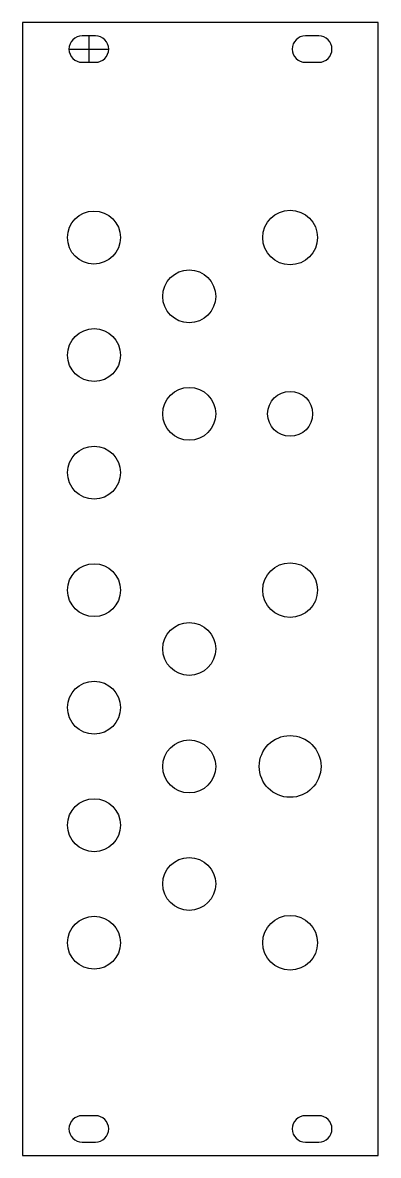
# Model space of a CAD drawing. Extents: x 129 to 169, y 107 to 236.
import ezdxf

# ---------------------------------------------------------------- set-up
doc = ezdxf.new("R2010")
doc.units = 0
doc.header["$MEASUREMENT"] = 0
doc.layers.get('0').update_dxf_attribs({"linetype": 'CONTINUOUS'})

msp = doc.modelspace()

# ---------------------------------------------------------------- linework, layer by layer
for p, q in [((136.42, 234.38), (136.42, 231.38)), ((134.17, 232.88), (138.67, 232.88))]:
    msp.add_line(p, q)
msp.add_lwpolyline([(128.92, 107.38), (169.22, 107.38), (169.22, 235.88), (128.92, 235.88)], close=True)
for points in [[(135.67, 231.38), (137.17, 231.38, 1), (137.17, 234.38), (135.67, 234.38, 1)], [(160.97, 231.38), (162.47, 231.38, 1), (162.47, 234.38), (160.97, 234.38, 1)], [(135.67, 108.88), (137.17, 108.88, 1), (137.17, 111.88), (135.67, 111.88, 1)], [(160.97, 108.88), (162.47, 108.88, 1), (162.47, 111.88), (160.97, 111.88, 1)]]:
    msp.add_lwpolyline(points, format="xyb", close=True)
for centre, radius in [((159.23, 211.5), 3.1), ((137, 211.5), 3), ((147.8, 204.83), 3), ((137.01, 198.17), 3), ((147.8, 191.5), 3), ((159.23, 191.5), 2.55), ((137.01, 184.83), 3), ((137.01, 171.5), 3), ((159.23, 171.5), 3.1), ((147.8, 164.83), 3), ((137.01, 158.17), 3), ((147.8, 151.5), 3), ((159.23, 151.5), 3.5), ((137.01, 144.83), 3), ((147.8, 138.17), 3), ((137.01, 131.5), 3), ((159.23, 131.5), 3.1)]:
    msp.add_circle(centre, radius)

doc.saveas('drawing.dxf')
